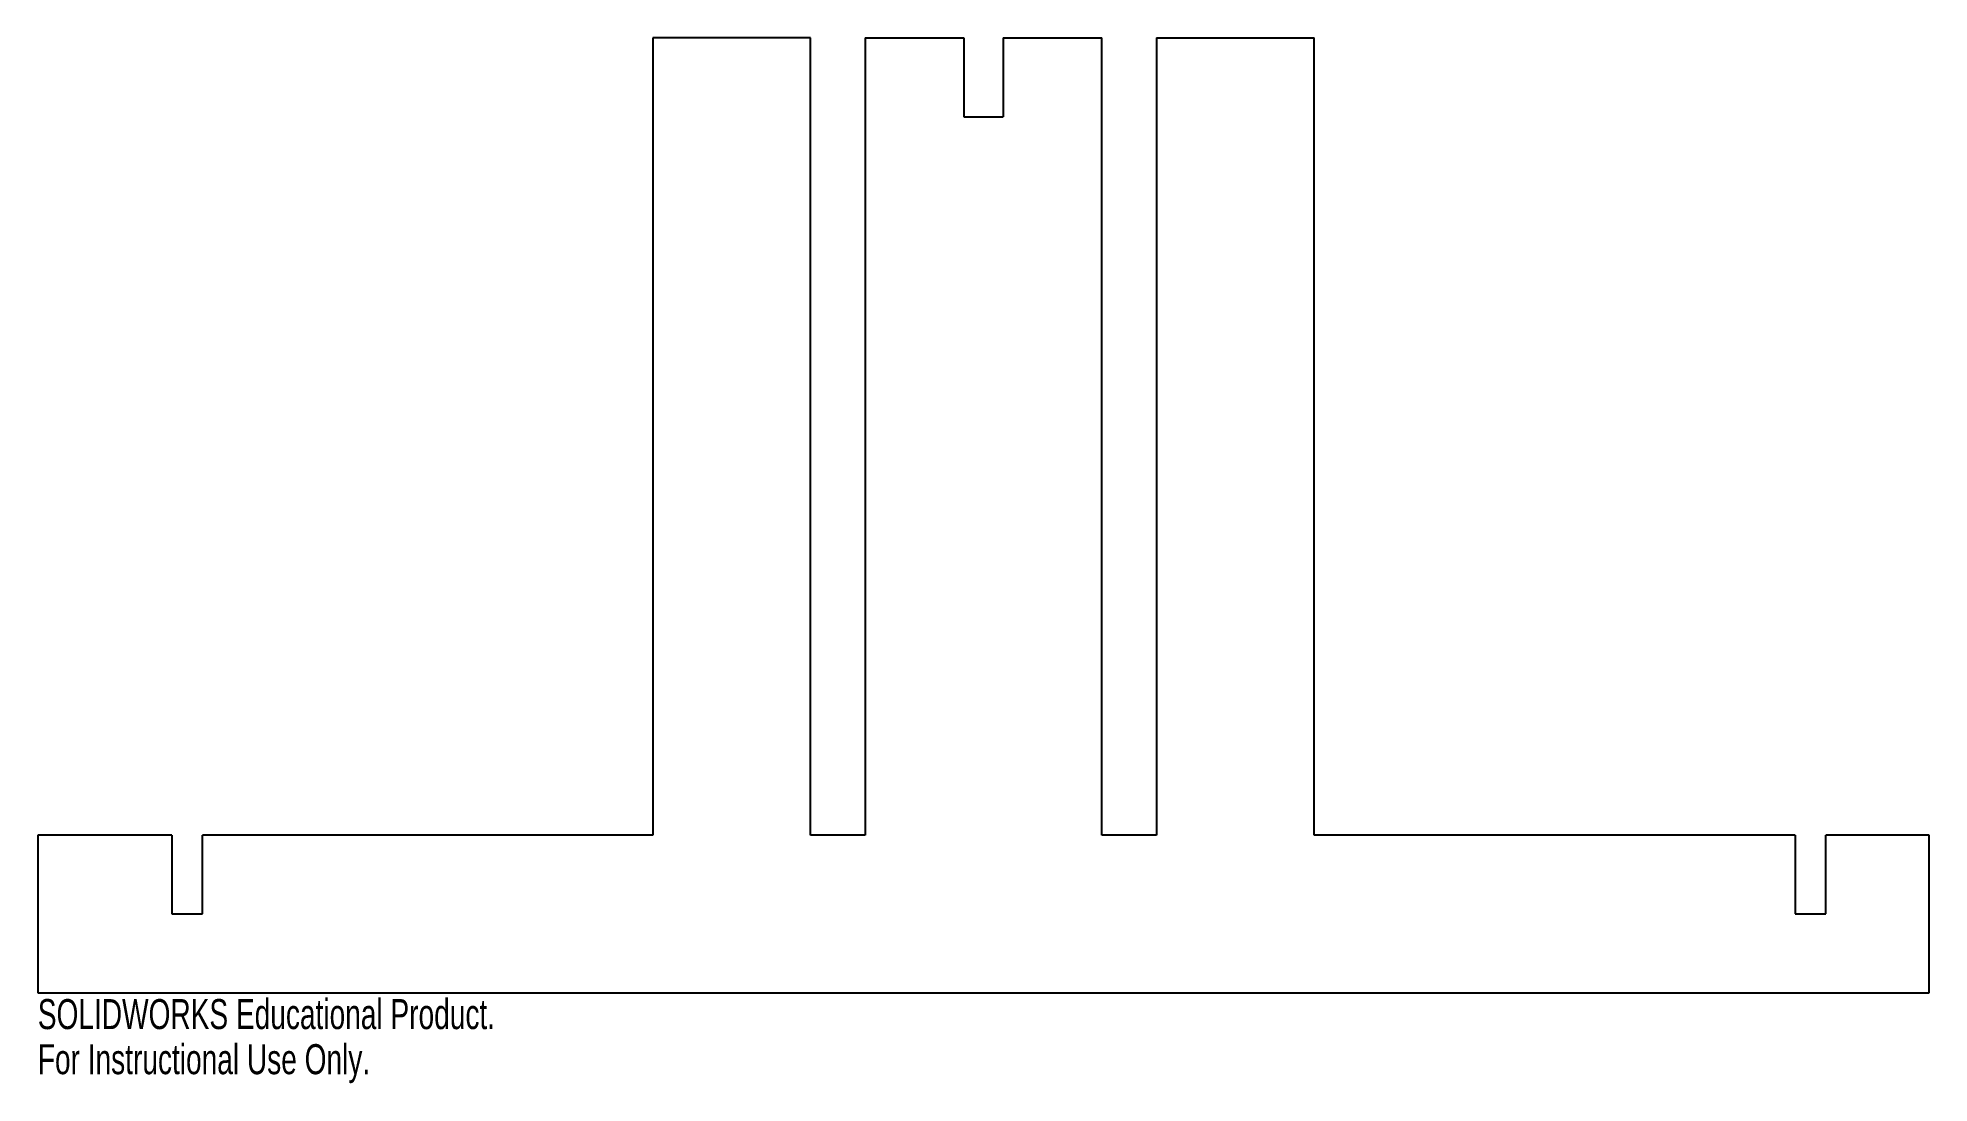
# Model space of a CAD drawing. Header units: inches. Extents: x -6 to 6, y -0.6 to 6.1.
import ezdxf

# ---------------------------------------------------------------- set-up
doc = ezdxf.new("R2010")
doc.units = ezdxf.units.IN
doc.header["$MEASUREMENT"] = 0
doc.styles.add('SLDTEXTSTYLE0', font='TXT', dxfattribs={"width": 0.7})

msp = doc.modelspace()

# ---------------------------------------------------------------- linework, layer by layer
at = {"color": 7, "linetype": 'Continuous', "lineweight": 25}
for p, q in [((-2.097, 6.057), (-2.097, 1)), ((-1.097, 6.057), (-2.097, 6.057)), ((-1.097, 1), (-1.097, 6.057)), ((-0.75, 6.057), (-0.75, 1)), ((-0.75, 6.057), (-0.125, 6.057)), ((-0.125, 6.057), (-0.125, 5.557)), ((0.125, 6.057), (0.125, 5.557)), ((0.125, 6.057), (0.75, 6.057)), ((0.75, 1), (0.75, 6.057)), ((1.097, 6.057), (1.097, 1)), ((1.097, 6.057), (2.097, 6.057)), ((2.097, 1), (2.097, 6.057)), ((-0.125, 5.557), (0.125, 5.557)), ((-5.15, 1), (-6, 1)), ((-6, 1), (-6, 0)), ((-5.15, 1), (-5.15, 0.5)), ((-4.955, 0.5), (-4.955, 1)), ((-2.097, 1), (-4.955, 1)), ((-0.75, 1), (-1.097, 1)), ((1.097, 1), (0.75, 1)), ((5.15, 1), (2.097, 1)), ((5.15, 1), (5.15, 0.5)), ((5.345, 0.5), (5.345, 1)), ((6, 1), (5.345, 1)), ((6, 0), (6, 1)), ((-5.15, 0.5), (-4.955, 0.5)), ((5.15, 0.5), (5.345, 0.5)), ((-6, 0), (6, 0))]:
    msp.add_line(p, q, dxfattribs=at)

# ---------------------------------------------------------------- texts
at = {"color": 7, "linetype": 'Continuous', "char_height": 0.1903, "attachment_point": 1, "style": 'SLDTEXTSTYLE0'}
for s, insert in [('SOLIDWORKS Educational Product.', (-6, -0.04)), ('For Instructional Use Only.', (-6, -0.326))]:
    msp.add_mtext(s, dxfattribs=dict(at, insert=insert))

doc.saveas('drawing.dxf')
